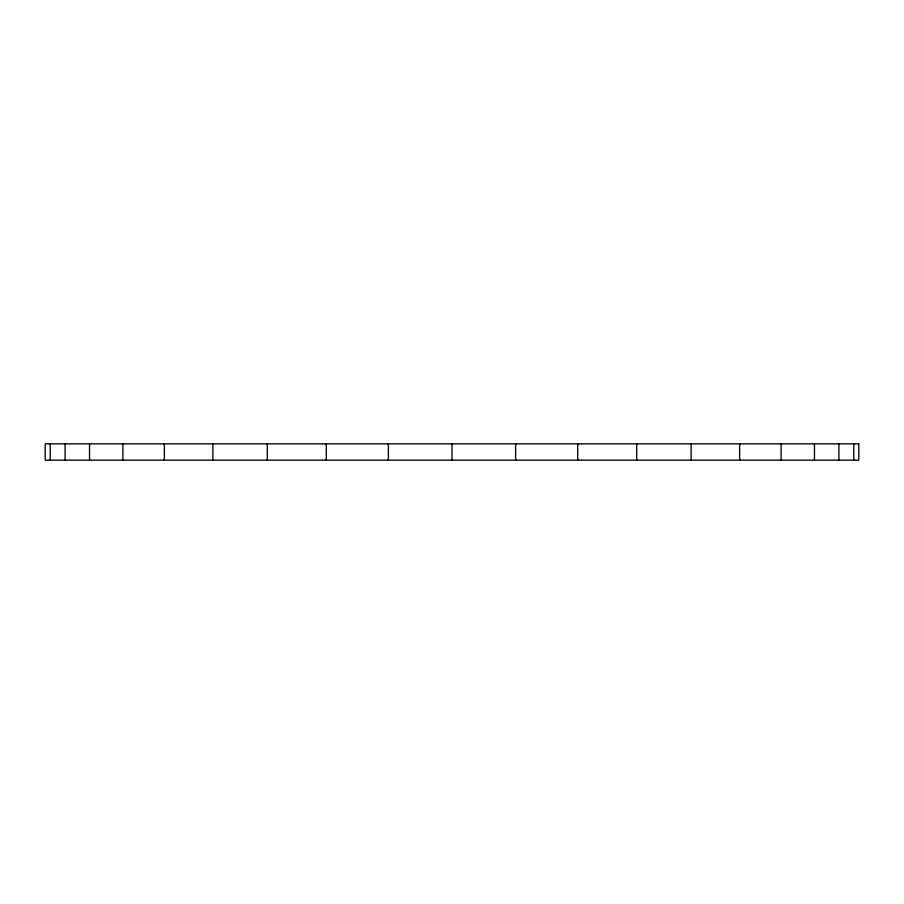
<?xml version="1.0" encoding="UTF-8"?>
<svg xmlns="http://www.w3.org/2000/svg" width="904" height="904" viewBox="0 0 904 904"><rect width="100%" height="100%" fill="white"/><g stroke="black" fill="none" stroke-linecap="round" stroke-linejoin="round"><path stroke-width="1.36" d="M853.794 443.864L853.794 460.136M838.889 443.864L838.889 460.136M814.459 443.864L814.459 460.136M781.112 443.864L781.112 460.136M739.653 443.864L739.653 460.136M691.108 443.864L691.108 460.136M636.687 443.864L636.687 460.136M577.712 443.864L577.712 460.136M515.642 443.864L515.642 460.136M452 443.864L452 460.136M388.358 443.864L388.358 460.136M326.287 443.864L326.287 460.136M267.313 443.864L267.313 460.136M212.892 443.864L212.892 460.136M164.347 443.864L164.347 460.136M122.887 443.864L122.887 460.136M89.541 443.864L89.541 460.136M65.111 443.864L65.111 460.136M50.206 443.864L50.206 460.136M858.8 443.864L45.2 443.864L45.2 460.136L858.8 460.136L858.8 443.864"/></g></svg>
